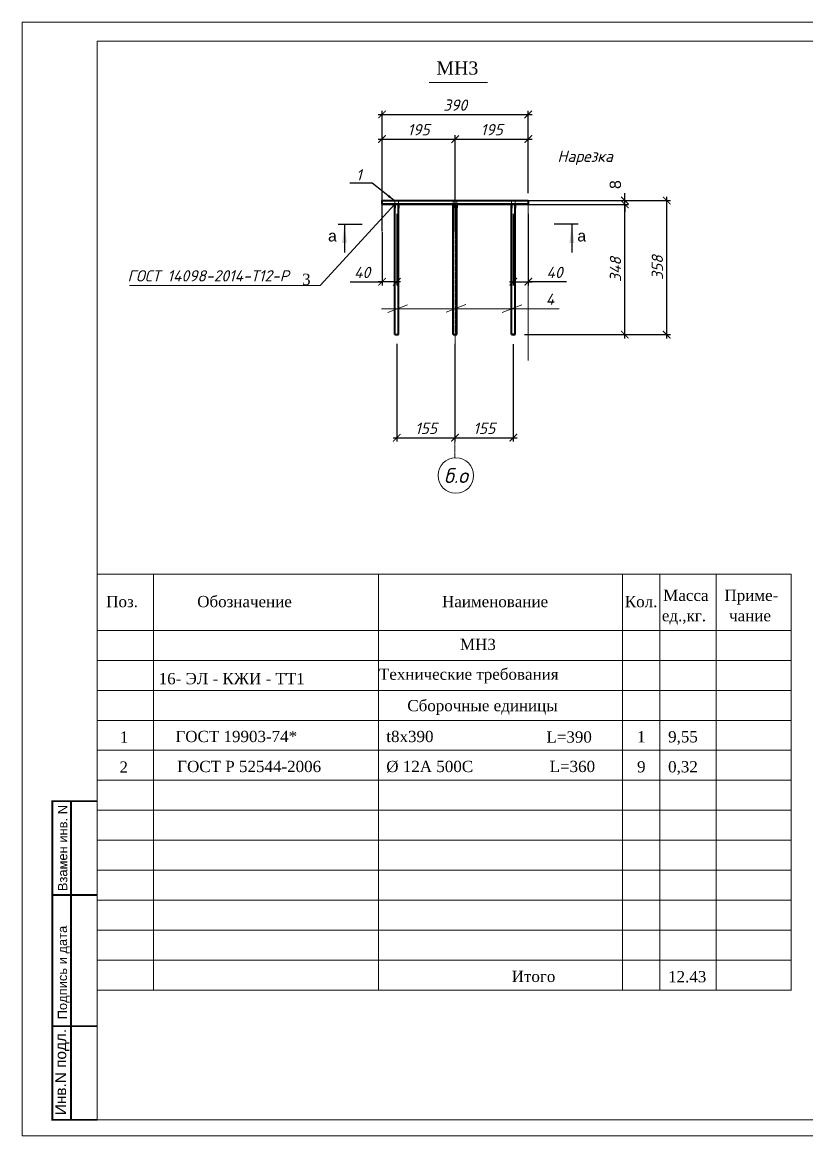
# Model space of a CAD drawing. Header units: millimetres. Extents: x 321124 to 407260, y -209908 to -138111.
# Drawn here: x 321124 to 342040, y -209908 to -180208 of the extents above; entities that cross this region are included whole.
import ezdxf
from ezdxf.enums import TextEntityAlignment as Align

# ---------------------------------------------------------------- set-up
doc = ezdxf.new("R2010")
doc.units = ezdxf.units.MM
doc.linetypes.add('CENTER', pattern=[50.8, 31.75, -6.35, 6.35, -6.35])
doc.linetypes.add('CENTERX2', pattern=[4, 2.5, -0.5, 0.5, -0.5])
doc.layers.get('Defpoints').update_dxf_attribs({"color": 1, "lineweight": 0})
for name, color, linetype, lineweight in [('!!!Закладные', 84, 'Continuous', 40), ('k_ Осевая', 8, 'CENTERX2', 9), ('k_ Размеры', 7, 'Continuous', 15), ('оси', 1, 'CENTER', 5), ('размеры', 5, 'Continuous', 20), ('сновные тонкие', 7, 'Continuous', 30), ('тонкие', 250, 'Continuous', 5)]:
    doc.layers.add(name, color=color, linetype=linetype, lineweight=lineweight)
doc.layers.add('TEXT', color=7, linetype='Continuous')
doc.styles.add('20', font='arial.ttf', dxfattribs={"height": 200})
doc.styles.add('300', font='times.ttf', dxfattribs={"width": 0.9, "height": 300})
doc.styles.add('350', font='times.ttf', dxfattribs={"height": 350})
doc.styles.add('40', font='arial.ttf', dxfattribs={"height": 400})
doc.styles.get("Standard").update_dxf_attribs({"font": 'isocpeur.ttf'})
doc.styles.add('STEP PR', font='isocpeui.ttf')
doc.styles.add('style30', font='times.ttf', dxfattribs={"height": 300})
doc.dimstyles.new('10', dxfattribs={"dimtxt": 300, "dimasz": 200, "dimexe": 100, "dimexo": 250, "dimgap": 100, "dimtad": 1, "dimdec": 0, "dimlfac": 0.1, "dimdsep": 46, "dimtxsty": '300', "dimblk": 'ARCHTICK', "dimcen": 100, "dimdle": 100, "dimadec": 0, "dimazin": 2, "dimtfac": 1, "dimtdec": 0, "dimtmove": 1, "dimatfit": 3, "dimfxl": 0, "dimtolj": 1, "dimtzin": 0, "dimarcsym": 0})
doc.dimstyles.new('100', dxfattribs={"dimtxt": 300, "dimasz": 200, "dimexe": 100, "dimexo": 400, "dimgap": 100, "dimtad": 1, "dimdec": 0, "dimdsep": 46, "dimtxsty": 'Standard', "dimblk": 'ARCHTICK', "dimcen": -2.5, "dimdle": 100, "dimadec": 0, "dimazin": 2, "dimtfac": 1, "dimtdec": 0, "dimtmove": 1, "dimatfit": 3, "dimfxl": 0, "dimtolj": 1, "dimtzin": 0, "dimarcsym": 0})

# ---------------------------------------------------------------- blocks, each defined once
blk = doc.blocks.new('_ArchTick')
at = {"color": 0, "linetype": 'ByBlock', "const_width": 0.15}
blk.add_lwpolyline([(-0.5, -0.5), (0.5, 0.5)], dxfattribs=at)
blk = doc.blocks.new('*D94')
at = {"layer": 'Defpoints', "color": 0, "lineweight": 0, "ltscale": 5}
for p in [(334616, -184964), (337190, -184964), (334553, -185064)]:
    blk.add_point(p, dxfattribs=at)
at = {"layer": 'k_ Размеры', "color": 0, "lineweight": -2, "ltscale": 5}
for p, q in [((334866, -184964), (337290, -184964)), ((337190, -184964), (337190, -184764)), ((337190, -185064), (337190, -184964)), ((334803, -185064), (337290, -185064)), ((337190, -185064), (337190, -185264))]:
    blk.add_line(p, q, dxfattribs=at)
at = {"layer": 'k_ Размеры', "color": 0, "lineweight": -2, "ltscale": 5, "xscale": 200, "yscale": 200, "zscale": 200}
for p, rotation in [((337190, -184964), 270), ((337190, -185064), 90)]:
    blk.add_blockref('_ArchTick', p, dxfattribs=dict(at, rotation=rotation))
at = {"layer": 'k_ Размеры', "color": 0, "ltscale": 5, "insert": (336938, -184538), "char_height": 300, "attachment_point": 5, "rotation": 90, "style": 'STEP PR'}
blk.add_mtext('\\A1;{\\fArial|b0|i0|c0|p34;8\\fArial|b0|i0|c204|p34;}', dxfattribs=at)
blk = doc.blocks.new('*D95')
at = {"layer": 'Defpoints', "color": 0, "lineweight": 0, "ltscale": 5}
for p in [(334616, -182667), (330716, -184964), (334616, -184964)]:
    blk.add_point(p, dxfattribs=at)
at = {"layer": 'k_ Размеры', "color": 0, "lineweight": -2, "ltscale": 5}
for p, q in [((330716, -184714), (330716, -182567)), ((334616, -184714), (334616, -182567)), ((330616, -182667), (334716, -182667))]:
    blk.add_line(p, q, dxfattribs=at)
at = {"layer": 'k_ Размеры', "color": 0, "lineweight": -2, "ltscale": 5, "xscale": 200, "yscale": 200, "zscale": 200, "rotation": 180}
blk.add_blockref('_ArchTick', (330716, -182667), dxfattribs=at)
at = {"layer": 'k_ Размеры', "color": 0, "lineweight": -2, "ltscale": 5, "xscale": 200, "yscale": 200, "zscale": 200}
blk.add_blockref('_ArchTick', (334616, -182667), dxfattribs=at)
at = {"layer": 'k_ Размеры', "color": 0, "ltscale": 5, "insert": (332666, -182417), "char_height": 300, "attachment_point": 5, "style": 'STEP PR'}
blk.add_mtext('\\A1;390', dxfattribs=at)
blk = doc.blocks.new('*D96')
at = {"layer": 'Defpoints', "color": 0, "lineweight": 0, "ltscale": 5}
for p in [(332666, -183323), (330716, -186042), (332666, -186042)]:
    blk.add_point(p, dxfattribs=at)
at = {"layer": 'k_ Размеры', "color": 0, "lineweight": -2, "ltscale": 5}
for p, q in [((330716, -185792), (330716, -183223)), ((332666, -185792), (332666, -183223)), ((330616, -183323), (332766, -183323))]:
    blk.add_line(p, q, dxfattribs=at)
at = {"layer": 'k_ Размеры', "color": 0, "lineweight": -2, "ltscale": 5, "xscale": 200, "yscale": 200, "zscale": 200, "rotation": 180}
blk.add_blockref('_ArchTick', (330716, -183323), dxfattribs=at)
at = {"layer": 'k_ Размеры', "color": 0, "lineweight": -2, "ltscale": 5, "xscale": 200, "yscale": 200, "zscale": 200}
blk.add_blockref('_ArchTick', (332666, -183323), dxfattribs=at)
at = {"layer": 'k_ Размеры', "color": 0, "ltscale": 5, "insert": (331691, -183073), "char_height": 300, "attachment_point": 5, "style": 'STEP PR'}
blk.add_mtext('\\A1;195', dxfattribs=at)
blk = doc.blocks.new('*D97')
at = {"layer": 'Defpoints', "color": 0, "lineweight": 0, "ltscale": 5}
for p in [(334616, -183323), (332666, -184964), (334616, -185014)]:
    blk.add_point(p, dxfattribs=at)
at = {"layer": 'k_ Размеры', "color": 0, "lineweight": -2, "ltscale": 5}
for p, q in [((332666, -184714), (332666, -183223)), ((334616, -184764), (334616, -183223)), ((332566, -183323), (334716, -183323))]:
    blk.add_line(p, q, dxfattribs=at)
at = {"layer": 'k_ Размеры', "color": 0, "lineweight": -2, "ltscale": 5, "xscale": 200, "yscale": 200, "zscale": 200, "rotation": 180}
blk.add_blockref('_ArchTick', (332666, -183323), dxfattribs=at)
at = {"layer": 'k_ Размеры', "color": 0, "lineweight": -2, "ltscale": 5, "xscale": 200, "yscale": 200, "zscale": 200}
blk.add_blockref('_ArchTick', (334616, -183323), dxfattribs=at)
at = {"layer": 'k_ Размеры', "color": 0, "ltscale": 5, "insert": (333641, -183073), "char_height": 300, "attachment_point": 5, "style": 'STEP PR'}
blk.add_mtext('\\A1;195', dxfattribs=at)
blk = doc.blocks.new('*D98')
at = {"layer": 'Defpoints', "color": 0, "lineweight": 0, "ltscale": 5}
for p in [(332659, -188536), (334216, -188540), (334216, -191289)]:
    blk.add_point(p, dxfattribs=at)
at = {"layer": 'k_ Размеры', "color": 0, "lineweight": -2, "ltscale": 5}
for p, q in [((332659, -188786), (332659, -191389)), ((334216, -188790), (334216, -191389)), ((332559, -191289), (334316, -191289))]:
    blk.add_line(p, q, dxfattribs=at)
at = {"layer": 'k_ Размеры', "color": 0, "lineweight": -2, "ltscale": 5, "xscale": 200, "yscale": 200, "zscale": 200, "rotation": 180}
blk.add_blockref('_ArchTick', (332659, -191289), dxfattribs=at)
at = {"layer": 'k_ Размеры', "color": 0, "lineweight": -2, "ltscale": 5, "xscale": 200, "yscale": 200, "zscale": 200}
blk.add_blockref('_ArchTick', (334216, -191289), dxfattribs=at)
at = {"layer": 'k_ Размеры', "color": 0, "ltscale": 5, "insert": (333441, -191039), "char_height": 300, "attachment_point": 5, "style": 'STEP PR'}
blk.add_mtext('\\A1;155', dxfattribs=at)
blk = doc.blocks.new('*D99')
at = {"layer": 'Defpoints', "color": 0, "lineweight": 0, "ltscale": 5}
for p in [(331110, -188536), (332659, -188540), (332659, -191289)]:
    blk.add_point(p, dxfattribs=at)
at = {"layer": 'k_ Размеры', "color": 0, "lineweight": -2, "ltscale": 5}
for p, q in [((331110, -188786), (331110, -191389)), ((332659, -188790), (332659, -191389)), ((331010, -191289), (332759, -191289))]:
    blk.add_line(p, q, dxfattribs=at)
at = {"layer": 'k_ Размеры', "color": 0, "lineweight": -2, "ltscale": 5, "xscale": 200, "yscale": 200, "zscale": 200, "rotation": 180}
blk.add_blockref('_ArchTick', (331110, -191289), dxfattribs=at)
at = {"layer": 'k_ Размеры', "color": 0, "lineweight": -2, "ltscale": 5, "xscale": 200, "yscale": 200, "zscale": 200}
blk.add_blockref('_ArchTick', (332659, -191289), dxfattribs=at)
at = {"layer": 'k_ Размеры', "color": 0, "ltscale": 5, "insert": (331891, -191039), "char_height": 300, "attachment_point": 5, "style": 'STEP PR'}
blk.add_mtext('\\A1;155', dxfattribs=at)
blk = doc.blocks.new('*D100')
at = {"layer": 'Defpoints', "color": 0, "lineweight": 0, "ltscale": 5}
for p in [(331111, -185064), (330716, -185554), (330716, -187130)]:
    blk.add_point(p, dxfattribs=at)
at = {"layer": 'k_ Размеры', "color": 0, "lineweight": -2, "ltscale": 5}
for p, q in [((331111, -185314), (331111, -187230)), ((330716, -185804), (330716, -187230)), ((329869, -187130), (330716, -187130)), ((331211, -187130), (330616, -187130))]:
    blk.add_line(p, q, dxfattribs=at)
at = {"layer": 'k_ Размеры', "color": 0, "lineweight": -2, "ltscale": 5, "xscale": 200, "yscale": 200, "zscale": 200, "rotation": 180}
blk.add_blockref('_ArchTick', (330716, -187130), dxfattribs=at)
at = {"layer": 'k_ Размеры', "color": 0, "lineweight": -2, "ltscale": 5, "xscale": 200, "yscale": 200, "zscale": 200}
blk.add_blockref('_ArchTick', (331111, -187130), dxfattribs=at)
at = {"layer": 'k_ Размеры', "color": 0, "ltscale": 5, "insert": (330186, -186880), "char_height": 300, "attachment_point": 5, "style": 'STEP PR'}
blk.add_mtext('\\A1;40', dxfattribs=at)
blk = doc.blocks.new('*D117')
at = {"layer": 'Defpoints', "color": 0, "lineweight": 0, "ltscale": 5}
for p in [(334266, -185064), (337190, -185064), (334266, -188540)]:
    blk.add_point(p, dxfattribs=at)
at = {"layer": 'k_ Размеры', "color": 0, "lineweight": -2, "ltscale": 5}
for p, q in [((337190, -188640), (337190, -184964)), ((334516, -185064), (337290, -185064)), ((334516, -188540), (337290, -188540))]:
    blk.add_line(p, q, dxfattribs=at)
at = {"layer": 'k_ Размеры', "color": 0, "lineweight": -2, "ltscale": 5, "xscale": 200, "yscale": 200, "zscale": 200}
for p, rotation in [((337190, -185064), 90), ((337190, -188540), 270)]:
    blk.add_blockref('_ArchTick', p, dxfattribs=dict(at, rotation=rotation))
at = {"layer": 'k_ Размеры', "color": 0, "ltscale": 5, "insert": (336940, -186802), "char_height": 300, "attachment_point": 5, "rotation": 90, "style": 'STEP PR'}
blk.add_mtext('\\A1;348', dxfattribs=at)
blk = doc.blocks.new('*D101')
at = {"layer": 'Defpoints', "color": 0, "lineweight": 0, "ltscale": 5}
for p in [(333139, -184964), (338307, -184964), (334266, -188540)]:
    blk.add_point(p, dxfattribs=at)
at = {"layer": 'k_ Размеры', "color": 0, "lineweight": -2, "ltscale": 5}
for p, q in [((333389, -184964), (338407, -184964)), ((338307, -188640), (338307, -184864)), ((334516, -188540), (338407, -188540))]:
    blk.add_line(p, q, dxfattribs=at)
at = {"layer": 'k_ Размеры', "color": 0, "lineweight": -2, "ltscale": 5, "xscale": 200, "yscale": 200, "zscale": 200}
for p, rotation in [((338307, -184964), 90), ((338307, -188540), 270)]:
    blk.add_blockref('_ArchTick', p, dxfattribs=dict(at, rotation=rotation))
at = {"layer": 'k_ Размеры', "color": 0, "ltscale": 5, "insert": (338057, -186752), "char_height": 300, "attachment_point": 5, "rotation": 90, "style": 'STEP PR'}
blk.add_mtext('\\A1;358', dxfattribs=at)
blk = doc.blocks.new('*D116')
at = {"layer": 'Defpoints', "color": 0, "lineweight": 0, "ltscale": 5}
for p in [(334216, -185064), (334616, -185064), (334616, -187130)]:
    blk.add_point(p, dxfattribs=at)
at = {"layer": 'k_ Размеры', "color": 0, "lineweight": -2, "ltscale": 5}
for p, q in [((334216, -185314), (334216, -187230)), ((334616, -185314), (334616, -187230)), ((334116, -187130), (334716, -187130)), ((335633, -187130), (334616, -187130))]:
    blk.add_line(p, q, dxfattribs=at)
at = {"layer": 'k_ Размеры', "color": 0, "lineweight": -2, "ltscale": 5, "xscale": 200, "yscale": 200, "zscale": 200, "rotation": 180}
blk.add_blockref('_ArchTick', (334216, -187130), dxfattribs=at)
at = {"layer": 'k_ Размеры', "color": 0, "lineweight": -2, "ltscale": 5, "xscale": 200, "yscale": 200, "zscale": 200}
blk.add_blockref('_ArchTick', (334616, -187130), dxfattribs=at)
at = {"layer": 'k_ Размеры', "color": 0, "ltscale": 5, "insert": (335316, -186880), "char_height": 300, "attachment_point": 5, "style": 'STEP PR'}
blk.add_mtext('\\A1;40', dxfattribs=at)

msp = doc.modelspace()

# ---------------------------------------------------------------- linework, layer by layer
at = {"layer": '!!!Закладные'}
for p, q in [((330715.59785, -185063.81628), (330715.59785, -184963.81628)), ((330715.59785, -184963.81628), (331775.59785, -184963.81628)), ((331775.59785, -184963.81628), (334615.59785, -184963.81628)), ((334615.59785, -184963.81628), (334615.59785, -185063.81628)), ((334615.59785, -185063.81628), (330715.59785, -185063.81628)), ((330715.59785, -185063.81628), (334615.59785, -185063.81628)), ((331059.37805, -185063.81628), (331059.37805, -185163.81628)), ((331059.37805, -185063.81628), (331059.37805, -185163.81628)), ((331159.37805, -185063.81628), (331159.37805, -185163.81628)), ((331159.37805, -185063.81628), (331159.37805, -185163.81628)), ((331265.59785, -185063.81628), (331365.59785, -185063.81628)), ((332609.37805, -185059.9909), (332609.37805, -185159.9909)), ((332609.37805, -185059.9909), (332609.37805, -185159.9909)), ((332709.37805, -185059.9909), (332709.37805, -185159.9909)), ((332709.37805, -185059.9909), (332709.37805, -185159.9909)), ((333315.59785, -185063.81628), (333415.59785, -185063.81628)), ((334115.59785, -185063.81628), (334215.59785, -185063.81628)), ((334165.59785, -185063.81628), (334165.59785, -185163.81628)), ((334165.59785, -185063.81628), (334165.59785, -185163.81628)), ((334265.59785, -185063.81628), (334265.59785, -185163.81628)), ((334265.59785, -185063.81628), (334265.59785, -185163.81628)), ((334415.59785, -185063.81628), (334315.59785, -185063.81628)), ((331059.37805, -188536.16552), (331159.37805, -188536.16552)), ((332609.37805, -188539.9909), (332709.37805, -188539.9909)), ((334265.59785, -188539.9909), (334165.59785, -188539.9909)), ((334167.6874, -188539.9909), (334265.59785, -188539.9909))]:
    msp.add_line(p, q, dxfattribs=at)
at = {"layer": '!!!Закладные', "ltscale": 0.2}
for p, q in [((331059.37805, -188536.16552), (331059.37805, -185063.81628)), ((331159.37805, -188536.16552), (331159.37805, -185063.81628)), ((332609.37805, -188539.9909), (332609.37805, -185059.9909)), ((332709.37805, -188539.9909), (332709.37805, -185059.9909)), ((334165.59785, -188539.9909), (334165.59785, -185063.81628)), ((334265.59785, -188539.9909), (334265.59785, -185063.81628))]:
    msp.add_line(p, q, dxfattribs=at)
at = {"layer": 'Defpoints', "linetype": 'Continuous', "lineweight": 0, "ltscale": 100}
for points in [[(331059.37805, -185063.81628), (331059.37805, -184963.81628)], [(331159.37805, -185063.81628), (331159.37805, -184963.81628)], [(332609.37805, -185059.9909), (332609.37805, -184959.9909)], [(332709.37805, -185059.9909), (332709.37805, -184959.9909)], [(334165.59785, -185063.81628), (334165.59785, -184963.81628)], [(334265.59785, -185063.81628), (334265.59785, -184963.81628)]]:
    msp.add_lwpolyline(points, dxfattribs=at)
at = {"layer": 'k_ Осевая', "linetype": 'Continuous', "ltscale": 10}
msp.add_circle((332683.77255, -192297.56232), 472.5, dxfattribs=at)
at = {"layer": 'TEXT', "color": 0}
for points in [[(329648.66108, -186096.42646), (329780.31358, -186096.42646), (329714.48733, -185596.42646)], [(335710.47032, -186096.42646), (335842.12282, -186096.42646), (335776.29657, -185596.42646)]]:
    msp.add_solid(points, dxfattribs=at)
at = {"layer": 'оси'}
msp.add_line((332659.37805, -191825.21358), (332665.59785, -184777.84987), dxfattribs=at)
at = {"layer": 'размеры'}
for p, q in [((321124.2312, -180207.65512), (321124.2312, -209907.65512)), ((361588.89071, -180207.65512), (321124.2312, -180207.65512)), ((321123.6062, -181113.23044), (321124.2312, -209907.65512)), ((321123.6062, -181113.23044), (321124.2312, -209907.65512)), ((361588.89071, -209907.65512), (321124.2312, -209907.65512))]:
    msp.add_line(p, q, dxfattribs=at)
at = {"layer": 'размеры', "ltscale": 100}
msp.add_line((331969.0374, -181816.98053), (333528.19908, -181816.98053), dxfattribs=at)
at = {"layer": 'размеры', "color": 7, "ltscale": 50}
for p, q in [((334615.59785, -184963.81628), (334907.06782, -184963.81628)), ((334615.59785, -189230.14594), (334615.59785, -185063.81628))]:
    msp.add_line(p, q, dxfattribs=at)
at = {"layer": 'размеры', "color": 7, "ltscale": 300}
for p, q in [((329067.3947, -187226.29879), (331059.37805, -185063.81628)), ((329067.3947, -187226.29879), (323986.41081, -187226.29879)), ((335436.68589, -187848.45405), (330705.52864, -187848.45405)), ((331397.40354, -187746.1942), (330872.29171, -187951.88338)), ((332947.40354, -187738.06921), (332422.29171, -187943.75839)), ((334447.40354, -187746.1942), (333922.29171, -187951.88338))]:
    msp.add_line(p, q, dxfattribs=at)
at = {"layer": 'размеры', "linetype": 'Continuous'}
for p, q in [((341623.98183, -194927.64551), (323123.98183, -194927.64551)), ((324623.98183, -194927.64551), (324623.98183, -200427.64551)), ((330623.98183, -200427.64551), (330623.98183, -194927.64551)), ((337123.98183, -194927.64551), (337123.98183, -206027.64551)), ((338123.98183, -206027.64551), (338123.98183, -194927.64551)), ((339623.98183, -194927.64551), (339623.98183, -206027.64551)), ((341623.98183, -194927.64551), (341623.98183, -206027.64551)), ((341623.98183, -196427.64551), (323123.98183, -196427.64551)), ((341623.98183, -196427.64551), (323123.98183, -196427.64551)), ((341623.98183, -197227.64551), (323123.98183, -197227.64551)), ((341623.98183, -198027.64551), (323123.98183, -198027.64551)), ((341623.98183, -198827.64551), (323123.98183, -198827.64551)), ((341623.98183, -199627.64551), (323123.98183, -199627.64551)), ((341623.98183, -200427.64551), (323123.98183, -200427.64551)), ((341629.49815, -200427.64551), (323129.49815, -200427.64551)), ((324623.98183, -200427.64551), (324623.98183, -206027.64551)), ((330623.98183, -200427.64551), (330623.98183, -206027.64551)), ((341629.49815, -201227.64551), (323129.49815, -201227.64551)), ((341629.49815, -202027.64551), (323129.49815, -202027.64551)), ((341629.49815, -202827.64551), (323129.49815, -202827.64551)), ((341635.01447, -203627.64551), (323135.01447, -203627.64551)), ((341635.01447, -204427.64551), (323135.01447, -204427.64551)), ((341635.01447, -205227.64551), (323135.01447, -205227.64551)), ((341635.01447, -206027.64551), (323135.01447, -206027.64551))]:
    msp.add_line(p, q, dxfattribs=at)
at = {"layer": 'размеры', "lineweight": 35, "const_width": 50}
msp.add_lwpolyline([(321923.73484, -209484.98547), (322423.73484, -209484.98547), (322423.73484, -200984.98547), (321923.73484, -200984.98547)], close=True, dxfattribs=at)
msp.add_lwpolyline([(321923.73484, -209484.98547), (322423.73484, -209484.98547), (322423.73484, -200984.98547), (321923.73484, -200984.98547)], close=True, dxfattribs=at)
at = {"layer": 'размеры', "const_width": 50}
msp.add_lwpolyline([(322423.73484, -200984.98547), (323123.73484, -200984.98547)], dxfattribs=at)
at = {"layer": 'размеры', "lineweight": 35, "const_width": 50}
for points in [[(321923.73484, -203484.98547), (323123.73484, -203484.98547)], [(321923.73484, -206984.98547), (323123.73484, -206984.98547)], [(322423.73484, -209484.98547), (323123.73484, -209484.98547)]]:
    msp.add_lwpolyline(points, dxfattribs=at)
at = {"layer": 'сновные тонкие'}
for p, q in [((329549.39566, -185596.42646), (330188.91671, -185596.42646)), ((335941.38824, -185596.42646), (335301.86719, -185596.42646))]:
    msp.add_line(p, q, dxfattribs=at)
at = {"layer": 'тонкие'}
for p, q in [((323124.2312, -180707.65512), (323123.73484, -209484.98547)), ((361096.57137, -180707.65512), (323124.2312, -180707.65512)), ((321923.73484, -209484.98547), (341615.67495, -209484.98276)), ((361096.07501, -209484.98547), (323123.73484, -209484.98547))]:
    msp.add_line(p, q, dxfattribs=at)

# ---------------------------------------------------------------- texts
at = {"layer": 'k_ Осевая', "color": 1, "linetype": 'Continuous', "insert": (332683.77255, -192297.57413), "char_height": 400, "width": 945, "attachment_point": 5, "style": 'STEP PR'}
msp.add_mtext('б.о', dxfattribs=at)
at = {"layer": 'размеры', "color": 0, "style": '350'}
msp.add_text('МН3', height=350, dxfattribs=at).set_placement((332166.56259, -181602.92728))
at = {"layer": 'размеры'}
for s, style, p in [('Нарезка', 'STEP PR', (335393.31231, -183932.39307)), ('1', 'STEP PR', (330024.68474, -184428.77757)), ('а', '40', (329275.85346, -186054.07553)), ('а', '40', (335923.4315, -186054.07553)), ('ГОСТ 14098-2014-Т12-Р', 'STEP PR', (323929.42647, -187121.18333)), ('3', '300', (328584.55893, -187214.08565)), ('4', 'STEP PR', (335082.71232, -187744.34222)), ('МН3', 'style30', (332793.91578, -196951.97985)), ('Технические требования', 'style30', (330634.07438, -197746.12407)), ('Сборочные единицы', 'style30', (331390.10823, -198584.04419)), ('9,55', 'style30', (338343.17191, -199415.87049)), ('0,32', 'style30', (338343.17191, -200215.87049)), ('12.43', 'style30', (338343.17191, -205815.87049))]:
    msp.add_text(s, height=300, dxfattribs=dict(at, style=style)).set_placement(p)
at = {"layer": 'размеры', "linetype": 'Continuous', "style": 'style30'}
for s, p in [('Масса', (338213.88931, -195641.84352)), ('Приме-', (339845.52202, -195641.84352)), ('Поз.', (323361.84747, -195809.04316)), ('Обозначение', (325788.37817, -195809.04316)), ('Наименование', (332314.90924, -195809.04316)), ('Кол.', (337189.89007, -195809.04316)), ('ед.,кг.', (338177.23858, -196185.2421)), ('чание', (339971.03217, -196185.2421)), ('16- ЭЛ - КЖИ - ТТ1', (324760.55782, -197864.68756)), ('1', (323723.56274, -199424.22536)), ('ГОСТ 19903-74*', (325207.15868, -199407.64551)), ('t8х390 ', (330829.61116, -199407.64551)), ('  L=390', (334871.59482, -199422.12534)), ('1', (337515.41203, -199415.87049)), ('2', (323715.19343, -200224.22536)), ('ГОСТ Р 52544-2006', (325255.0456, -200207.64551)), ('%%C 12A 500С                  L=360', (330829.61116, -200207.64551)), ('9', (337515.41203, -200215.87049)), ('Итого', (334172.86289, -205807.64551))]:
    msp.add_text(s, height=300, dxfattribs=at).set_placement(p)
at = {"layer": 'размеры', "style": '20'}
for s, height, p, p2 in [('Взамен инв. N', 246.6388706, (322323.73484, -203384.98547), (322323.73484, -201084.98547)), ('Инв.N подл.', 292.8180634, (322293.73545, -209357.98555), (322293.73545, -207057.98555))]:
    msp.add_text(s, height=height, rotation=90, dxfattribs=at).set_placement(p, p2, align=Align.ALIGNED)
msp.add_text('Подпись и дата', height=246.6388706, rotation=90, dxfattribs=at).set_placement((322316.83035, -206803.90341))

# ---------------------------------------------------------------- dimensions: what is measured, and where the dimension line sits
at = {"layer": 'k_ Размеры', "ltscale": 5}
for base, p1, p2, angle, picture, middle in [((334615.59785, -182666.92263), (330715.59785, -184963.81628), (334615.59785, -184963.81628), 180, '*D95', (332665.59785, -182416.92263)), ((332665.59785, -183323.24856), (330715.59785, -186041.98591), (332665.59785, -186041.98591), 180, '*D96', (331690.59785, -183073.24856)), ((334615.59785, -183323.24856), (332665.59785, -184963.81628), (334615.59785, -185013.81628), 180, '*D97', (333640.59785, -183073.24856)), ((338306.58822, -184963.81628), (334265.59785, -188539.9909), (333139.33168, -184963.81628), 90, '*D101', (338056.58822, -186751.90359)), ((337190.0931, -185063.81628), (334265.59785, -188539.9909), (334265.59785, -185063.81628), 90, '*D117', (336940.0931, -186801.90359))]:
    dim = msp.add_linear_dim(base=base, p1=p1, p2=p2, angle=angle, dimstyle='10', override={"dimtxsty": 'STEP PR'}, dxfattribs=at)
    dim.commit()
    dim.dimension.update_dxf_attribs({"geometry": picture, "text_midpoint": middle})
dim = msp.add_linear_dim(base=(337190.0931, -184963.81628), p1=(334553.47414, -185063.81628), p2=(334615.59785, -184963.81628), angle=270, text='{\\fArial|b0|i0|c0|p34;8\\fArial|b0|i0|c204|p34;}', dimstyle='10', override={"dimtxsty": 'STEP PR'}, dxfattribs=at)
dim.commit()
dim.dimension.update_dxf_attribs({"geometry": '*D94', "text_midpoint": (337191.26977, -184537.88276), "dimtype": 160})
for base, p1, p2, override, picture, middle in [((330715.59785, -187130.46878), (331110.78881, -185063.81628), (330715.59785, -185553.86883), {"dimtxsty": 'STEP PR'}, '*D100', (330186.45697, -187150.95084)), ((334615.59785, -187130.46878), (334215.59785, -185063.81628), (334615.59785, -185063.81628), {"dimtxsty": 'STEP PR'}, '*D116', (335315.79022, -187130.56458)), ((332659.37805, -191288.69657), (331110.42283, -188536.16552), (332659.37805, -188539.9909), {"dimrnd": 5, "dimtxsty": 'STEP PR'}, '*D99', (331890.59785, -191288.69657)), ((334215.59785, -191288.69657), (332659.37805, -188536.16552), (334215.59785, -188539.9909), {"dimrnd": 5, "dimtxsty": 'STEP PR'}, '*D98', (333440.59785, -191288.69657))]:
    dim = msp.add_linear_dim(base=base, p1=p1, p2=p2, dimstyle='10', override=override, dxfattribs=at)
    dim.commit()
    dim.dimension.update_dxf_attribs({"geometry": picture, "text_midpoint": middle, "dimtype": 160})

# ---------------------------------------------------------------- leaders
at = {"layer": 'TEXT', "color": 0, "linetype": 'Continuous', "has_arrowhead": 0}
for points in [[(329714.48733, -185596.42646), (329714.48733, -186346.42646)], [(335776.29657, -185596.42646), (335776.29657, -186346.42646)]]:
    msp.add_leader(points, dimstyle='100', dxfattribs=at)
at = {"layer": 'размеры', "color": 7, "ltscale": 50}
msp.add_leader([(331042.49345, -184963.81628), (330456.72764, -184497.55621), (329856.41532, -184497.55621)], dimstyle='10', override={"dimgap": 100, "dimtad": 0}, dxfattribs=at)

doc.saveas('drawing.dxf')
